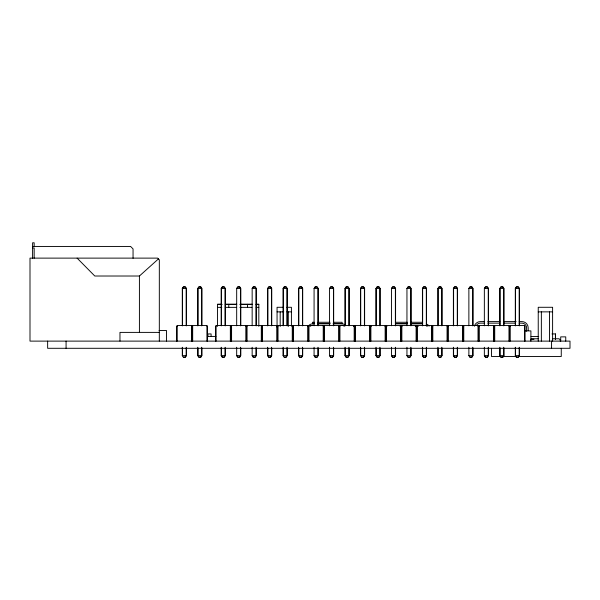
<?xml version="1.0" encoding="UTF-8"?>
<svg xmlns="http://www.w3.org/2000/svg" width="600" height="600" viewBox="0 0 600 600"><rect width="100%" height="100%" fill="white"/><g stroke="black" fill="none" stroke-linecap="round" stroke-linejoin="round"><path stroke-width="0.9" d="M228.78 307.365L228.78 304.298M247.515 307.365L247.515 304.298M186.203 347.25L186.203 355.642L185.227 357.21L183.278 357.21L182.295 355.642L182.295 347.25M201.683 347.25L201.683 355.642L200.708 357.21L198.75 357.21L197.775 355.642L197.775 347.25M225.105 347.25L225.105 355.642L224.13 357.21L222.18 357.21L221.197 355.642L221.197 347.25M240.585 347.25L240.585 355.642L239.61 357.21L237.653 357.21L236.678 355.642L236.678 347.25M256.065 347.25L256.065 355.642L255.083 357.21L253.132 357.21L252.157 355.642L252.157 347.25M271.538 347.25L271.538 355.642L270.562 357.21L268.612 357.21L267.638 355.642L267.638 347.25M287.017 347.25L287.017 355.642L286.043 357.21L284.093 357.21L283.118 355.642L283.118 347.25M302.498 347.25L302.498 355.642L301.522 357.21L299.572 357.21L298.597 355.642L298.597 347.25M317.978 347.25L317.978 355.642L317.002 357.21L315.053 357.21L314.077 355.642L314.077 347.25M333.457 347.25L333.457 355.642L332.483 357.21L330.532 357.21L329.558 355.642L329.558 347.25M348.938 347.25L348.938 355.642L347.962 357.21L346.013 357.21L345.038 355.642L345.038 347.25M364.418 347.25L364.418 355.642L363.442 357.21L361.493 357.21L360.51 355.642L360.51 347.25M379.897 347.25L379.897 355.642L378.923 357.21L376.965 357.21L375.99 355.642L375.99 347.25M395.377 347.25L395.377 355.642L394.395 357.21L392.445 357.21L391.47 355.642L391.47 347.25M410.85 347.25L410.85 355.642L409.875 357.21L407.925 357.21L406.95 355.642L406.95 347.25M426.33 347.25L426.33 355.642L425.355 357.21L423.405 357.21L422.43 355.642L422.43 347.25M441.81 347.25L441.81 355.642L440.835 357.21L438.885 357.21L437.91 355.642L437.91 347.25M457.29 347.25L457.29 355.642L456.315 357.21L454.365 357.21L453.39 355.642L453.39 347.25M472.77 347.25L472.77 355.642L471.795 357.21L469.845 357.21L468.87 355.642L468.87 347.25M488.25 347.25L488.25 355.642L487.275 357.21L485.325 357.21L484.35 355.642L484.35 347.25M503.73 347.25L503.73 355.642L502.755 357.21L500.805 357.21L499.822 355.642L499.822 347.25M519.21 347.25L519.21 355.642L518.235 357.21L516.278 357.21L515.303 355.642L515.303 347.25M182.295 325.793L182.295 288.472L183.278 286.965L185.227 286.965L186.203 288.472L186.203 325.793M197.775 325.793L197.775 288.472L198.75 286.965L200.708 286.965L201.683 288.472L201.683 325.793M221.197 325.793L221.197 288.472L222.18 286.965L224.13 286.965L225.105 288.472L225.105 325.793M236.678 325.793L236.678 288.472L237.653 286.965L239.61 286.965L240.585 288.472L240.585 325.793M236.888 288.428L237.862 286.92L239.812 286.92L240.788 288.428L240.788 325.748M252.157 325.793L252.157 288.472L253.132 286.965L255.083 286.965L256.065 288.472L256.065 325.793M252.368 288.428L253.343 286.92L255.292 286.92L256.267 288.428L256.267 325.748M267.638 325.793L267.638 288.472L268.612 286.965L270.562 286.965L271.538 288.472L271.538 325.793M283.118 325.793L283.118 288.472L284.093 286.965L286.043 286.965L287.017 288.472L287.017 325.793M298.597 325.793L298.597 288.472L299.572 286.965L301.522 286.965L302.498 288.472L302.498 325.793M314.077 325.793L314.077 288.472L315.053 286.965L317.002 286.965L317.978 288.472L317.978 325.793M314.28 288.428L315.255 286.92L317.212 286.92L318.188 288.428L318.188 325.748M329.558 325.793L329.558 288.472L330.532 286.965L332.483 286.965L333.457 288.472L333.457 325.793M329.76 288.428L330.735 286.92L332.692 286.92L333.668 288.428L333.668 325.748M345.038 325.793L345.038 288.472L346.013 286.965L347.962 286.965L348.938 288.472L348.938 325.793M360.51 325.793L360.51 288.472L361.493 286.965L363.442 286.965L364.418 288.472L364.418 325.793M375.99 325.793L375.99 288.472L376.965 286.965L378.923 286.965L379.897 288.472L379.897 325.793M391.47 325.793L391.47 288.472L392.445 286.965L394.395 286.965L395.377 288.472L395.377 325.793M391.68 288.428L392.655 286.92L394.605 286.92L395.58 288.428L395.58 325.748M406.95 325.793L406.95 288.472L407.925 286.965L409.875 286.965L410.85 288.472L410.85 325.793M407.16 288.428L408.135 286.92L410.085 286.92L411.06 288.428L411.06 325.748M422.43 325.793L422.43 288.472L423.405 286.965L425.355 286.965L426.33 288.472L426.33 325.793M437.91 325.793L437.91 288.472L438.885 286.965L440.835 286.965L441.81 288.472L441.81 325.793M453.39 325.793L453.39 288.472L454.365 286.965L456.315 286.965L457.29 288.472L457.29 325.793M468.87 325.793L468.87 288.472L469.845 286.965L471.795 286.965L472.77 288.472L472.77 325.793M469.072 288.428L470.048 286.92L472.005 286.92L472.98 288.428L472.98 325.748M484.35 325.793L484.35 288.472L485.325 286.965L487.275 286.965L488.25 288.472L488.25 325.793M484.553 288.428L485.528 286.92L487.478 286.92L488.452 288.428L488.452 325.748M499.822 325.793L499.822 288.472L500.805 286.965L502.755 286.965L503.73 288.472L503.73 325.793M515.303 325.793L515.303 288.472L516.278 286.965L518.235 286.965L519.21 288.472L519.21 325.793M530.588 339.945L531.757 338.775L538.132 338.775M77.108 258.12L94.778 276.015L139.417 276.015L158.43 258.923M32.602 246.442L130.583 246.442L133.05 248.91L133.05 258.263M32.602 247.98L34.162 247.98L34.162 258.188M182.295 288.472L186.203 288.472M197.775 288.472L201.683 288.472M221.197 288.472L225.105 288.472M236.678 288.472L240.585 288.472M252.157 288.472L256.065 288.472M267.638 288.472L271.538 288.472M283.118 288.472L287.017 288.472M298.597 288.472L302.498 288.472M314.077 288.472L317.978 288.472M329.558 288.472L333.457 288.472M345.038 288.472L348.938 288.472M360.51 288.472L364.418 288.472M375.99 288.472L379.897 288.472M391.47 288.472L395.377 288.472M406.95 288.472L410.85 288.472M422.43 288.472L426.33 288.472M437.91 288.472L441.81 288.472M453.39 288.472L457.29 288.472M468.87 288.472L472.77 288.472M484.35 288.472L488.25 288.472M499.822 288.472L503.73 288.472M515.303 288.472L519.21 288.472M217.478 326.392L217.478 304.298L221.827 304.298M225.27 304.298L236.392 304.298M240.135 304.298L251.962 304.298M256.215 304.298L258.825 304.298L258.825 326.392M217.478 304.305L222.067 304.305M225.562 304.312L236.775 304.305M239.947 304.312L252.532 304.312M256.072 304.305L258.825 304.312M283.343 307.29L277.058 307.29L277.058 327.067M286.935 307.29L291.42 307.29L291.42 326.13M217.478 307.365L221.827 307.365M225.308 307.365L236.392 307.365M239.91 307.365L251.865 307.365M256.215 307.365L258.825 307.365M277.058 311.865L283.793 311.865M286.935 311.865L291.42 311.865M538.237 311.865L552.6 311.865M484.447 321.585L480.412 321.585A6.24 6.24 0 0 0 474.382 326.212M487.793 321.585L499.822 321.585M503.423 321.585L516.082 321.585M519.165 321.585L521.933 321.585A6.24 6.24 0 0 1 528.173 327.825L528.173 330.502M314.28 322.267L312.428 322.267L312.428 323.865A4.68 4.68 0 0 0 308.377 326.205M317.993 322.267L330.038 322.267M333.743 322.267L342.09 322.267L342.09 323.865A4.68 4.68 0 0 1 345.397 325.237M395.393 322.267L407.438 322.267M411.15 322.267L422.272 322.267M484.103 323.145L480.412 323.145A4.68 4.68 0 0 0 476.355 325.485M487.793 323.145L499.785 323.145M503.482 323.145L515.475 323.145M519.165 323.145L521.933 323.145A4.68 4.68 0 0 1 526.612 327.825L526.612 331.267M312.428 323.475L314.28 323.475M317.993 323.475L330.038 323.475M333.743 323.475L342.09 323.475M395.393 323.475L407.438 323.475M411.15 323.475L422.272 323.475M312.428 323.865L314.28 323.865M317.49 323.865L330.038 323.865M332.985 323.865L342.09 323.865M395.393 323.865L407.438 323.865M411.15 323.865L422.272 323.865M177.195 326.138L176.58 326.138L176.58 341.115M191.445 326.138L192.675 326.138M206.925 326.138L207.54 326.138L207.54 341.115M216.097 326.138L215.483 326.138L215.483 341.115M230.347 326.138L231.577 326.138M245.827 326.138L247.058 326.138M261.308 326.138L262.538 326.138M276.788 326.138L278.017 326.138M292.267 326.138L293.498 326.138M307.748 326.138L308.978 326.138M323.228 326.138L324.45 326.138M338.7 326.138L339.93 326.138M354.18 326.138L355.41 326.138M369.66 326.138L370.89 326.138M385.14 326.138L386.37 326.138M400.62 326.138L401.85 326.138M416.1 326.138L417.33 326.138M431.58 326.138L432.81 326.138M447.06 326.138L448.29 326.138M462.54 326.138L463.763 326.138M478.013 326.138L479.243 326.138M493.493 326.138L494.722 326.138M508.972 326.138L510.202 326.138M524.452 326.138L525.067 326.138L525.067 341.115M353.415 326.362L355.282 326.362M369.27 326.362L371.138 326.362M385.118 326.362L386.985 326.362M400.043 326.362L401.903 326.362M415.283 326.362L418.268 326.362M159.053 330.502L166.5 330.502L166.5 341.115M524.377 330.892L530.903 330.892L530.903 341.115M159.322 332.392L119.97 332.392L119.97 341.115M551.977 333.93L555.472 333.93L555.472 339.315M207.375 336.428L215.903 336.428M531.067 336.517L538.725 336.517M552.705 338.775L559.08 338.775L560.25 339.945L560.25 341.115M530.452 339.27L533.963 339.27M182.295 355.642L186.203 355.642M197.775 355.642L201.683 355.642M221.197 355.642L225.105 355.642M236.678 355.642L240.585 355.642M252.157 355.642L256.065 355.642M267.638 355.642L271.538 355.642M283.118 355.642L287.017 355.642M298.597 355.642L302.498 355.642M314.077 355.642L317.978 355.642M329.558 355.642L333.457 355.642M345.038 355.642L348.938 355.642M360.51 355.642L364.418 355.642M375.99 355.642L379.897 355.642M391.47 355.642L395.377 355.642M406.95 355.642L410.85 355.642M422.43 355.642L426.33 355.642M437.91 355.642L441.81 355.642M453.39 355.642L457.29 355.642M468.87 355.642L472.77 355.642M484.35 355.642L488.25 355.642M499.822 355.642L503.73 355.642M515.303 355.642L519.21 355.642M500.79 356.49L491.482 356.49L491.482 348.293M502.65 356.49L516.607 356.49M518.467 356.49L561.263 356.49L561.263 348.293M183.48 357.157L185.43 357.157L186.405 355.597L186.405 348.135M284.303 357.157L286.252 357.157L287.228 355.597L287.228 348.135M361.695 357.157L363.645 357.157L364.62 355.597L364.62 348.135M439.095 357.157L441.045 357.157L442.02 355.597L442.02 348.135M516.487 357.157L518.438 357.157L519.412 355.597L519.412 348.135M484.553 355.597L485.528 357.157L487.478 357.157L488.452 355.597L488.452 348.135M469.072 355.597L470.048 357.157L472.005 357.157L472.98 355.597L472.98 348.135M407.16 355.597L408.135 357.157L410.085 357.157L411.06 355.597L411.06 348.135M391.68 355.597L392.655 357.157L394.605 357.157L395.58 355.597L395.58 348.135M329.76 355.597L330.735 357.157L332.692 357.157L333.668 355.597L333.668 348.135M314.28 355.597L315.255 357.157L317.212 357.157L318.188 355.597L318.188 348.135M252.368 355.597L253.343 357.157L255.292 357.157L256.267 355.597L256.267 348.135M236.888 355.597L237.862 357.157L239.812 357.157L240.788 355.597L240.788 348.135M565.748 341.115L565.748 336.87L560.707 336.87L560.707 341.115M555.412 333.93L555.412 339.315M552.6 341.115L552.6 307.29L538.237 307.29L538.237 341.115M551.565 341.115L551.565 348.293M549.48 311.865L549.48 341.115M541.357 311.865L541.357 341.115M524.452 341.115L524.452 325.522L510.202 325.522L510.202 341.115M519.412 325.748L519.412 288.428L518.438 286.92L516.487 286.92L515.513 288.428L515.513 325.748M515.513 348.135L515.513 355.597M509.588 326.138L509.588 341.115M508.972 341.115L508.972 325.522L494.722 325.522L494.722 341.115M503.933 325.748L503.933 288.428L502.957 286.92L501.007 286.92L500.033 288.428L500.033 325.748M503.933 348.135L503.933 355.597L502.957 357.157L501.007 357.157L500.033 355.597L500.033 348.135M494.107 326.138L494.107 341.115M493.493 341.115L493.493 325.522L479.243 325.522L479.243 341.115M478.627 326.138L478.627 341.115M478.013 341.115L478.013 325.522L463.763 325.522L463.763 341.115M463.147 326.138L463.147 341.115M462.54 341.115L462.54 325.522L448.29 325.522L448.29 341.115M457.5 325.748L457.5 288.428L456.525 286.92L454.567 286.92L453.592 288.428L453.592 325.748M457.5 348.135L457.5 355.597L456.525 357.157L454.567 357.157L453.592 355.597L453.592 348.135M447.675 326.138L447.675 341.115M447.06 341.115L447.06 325.522L432.81 325.522L432.81 341.115M442.02 325.748L442.02 288.428L441.045 286.92L439.095 286.92L438.12 288.428L438.12 325.748M438.12 348.135L438.12 355.597M432.195 326.138L432.195 341.115M431.58 341.115L431.58 325.522L386.37 325.522L386.37 341.115M426.54 325.748L426.54 288.428L425.565 286.92L423.615 286.92L422.64 288.428L422.64 325.748M426.54 348.135L426.54 355.597L425.565 357.157L423.615 357.157L422.64 355.597L422.64 348.135M417.33 325.522L417.33 341.115M416.715 326.138L416.715 341.115M416.1 325.522L416.1 341.115M401.85 325.522L401.85 341.115M401.235 326.138L401.235 341.115M400.62 325.522L400.62 341.115M385.755 326.138L385.755 341.115M385.14 341.115L385.14 325.522L370.89 325.522L370.89 341.115M380.1 325.748L380.1 288.428L379.125 286.92L377.175 286.92L376.2 288.428L376.2 325.748M380.1 348.135L380.1 355.597L379.125 357.157L377.175 357.157L376.2 355.597L376.2 348.135M370.275 326.138L370.275 341.115M369.66 341.115L369.66 325.522L355.41 325.522L355.41 341.115M364.62 325.748L364.62 288.428L363.645 286.92L361.695 286.92L360.72 288.428L360.72 325.748M360.72 348.135L360.72 355.597M354.795 326.138L354.795 341.115M354.18 341.115L354.18 325.522L308.978 325.522L308.978 341.115M349.14 325.748L349.14 288.428L348.165 286.92L346.215 286.92L345.24 288.428L345.24 325.748M349.14 348.135L349.14 355.597L348.165 357.157L346.215 357.157L345.24 355.597L345.24 348.135M339.93 325.522L339.93 341.115M339.315 326.138L339.315 341.115M338.7 325.522L338.7 341.115M324.45 325.522L324.45 341.115M323.835 326.138L323.835 341.115M323.228 325.522L323.228 341.115M308.362 326.138L308.362 341.115M307.748 341.115L307.748 325.522L293.498 325.522L293.498 341.115M302.707 325.748L302.707 288.428L301.733 286.92L299.782 286.92L298.808 288.428L298.808 325.748M302.707 348.135L302.707 355.597L301.733 357.157L299.782 357.157L298.808 355.597L298.808 348.135M292.882 326.138L292.882 341.115M292.267 341.115L292.267 325.522L278.017 325.522L278.017 341.115M288.3 311.865L288.3 326.49M287.228 325.748L287.228 288.428L286.252 286.92L284.303 286.92L283.327 288.428L283.327 325.748M283.327 348.135L283.327 355.597M280.185 311.865L280.185 326.49M277.403 326.138L277.403 341.115M276.788 341.115L276.788 325.522L262.538 325.522L262.538 341.115M271.748 325.748L271.748 288.428L270.772 286.92L268.822 286.92L267.847 288.428L267.847 325.748M271.748 348.135L271.748 355.597L270.772 357.157L268.822 357.157L267.847 355.597L267.847 348.135M261.923 326.138L261.923 341.115M261.308 341.115L261.308 325.522L247.058 325.522L247.058 341.115M246.442 326.138L246.442 341.115M245.827 341.115L245.827 325.522L231.577 325.522L231.577 341.115M230.962 326.138L230.962 341.115M230.347 341.115L230.347 325.522L216.097 325.522L216.097 341.115M225.308 325.748L225.308 288.428L224.333 286.92L222.382 286.92L221.407 288.428L221.407 325.748M225.308 348.135L225.308 355.597L224.333 357.157L222.382 357.157L221.407 355.597L221.407 348.135M211.095 336.623L211.095 333.93L207.923 333.93L207.923 336.623M206.925 341.115L206.925 325.522L192.675 325.522L192.675 341.115M201.885 325.748L201.885 288.428L200.91 286.92L198.96 286.92L197.985 288.428L197.985 325.748M201.885 348.135L201.885 355.597L200.91 357.157L198.96 357.157L197.985 355.597L197.985 348.135M192.06 326.138L192.06 341.115M191.445 341.115L191.445 325.522L177.195 325.522L177.195 341.115M186.405 325.748L186.405 288.428L185.43 286.92L183.48 286.92L182.505 288.428L182.505 325.748M182.505 348.135L182.505 355.597M159.322 341.115L159.322 259.815L157.627 258.12L30 258.12L30 341.115L570 341.115L570 348.293L47.64 348.293L47.64 341.115M139.417 276.015L139.417 332.392M66.075 341.115L66.075 348.293M34.162 246.442L34.162 242.79L32.602 242.79L32.602 258.21M426.263 324.022A4.68 4.68 0 0 1 429.105 326.205M426.607 325.845A3.12 3.12 0 0 1 427.26 326.34M342.09 325.425A3.12 3.12 0 0 1 344.295 326.34M310.222 326.34A3.12 3.12 0 0 1 312.428 325.425"/></g></svg>
